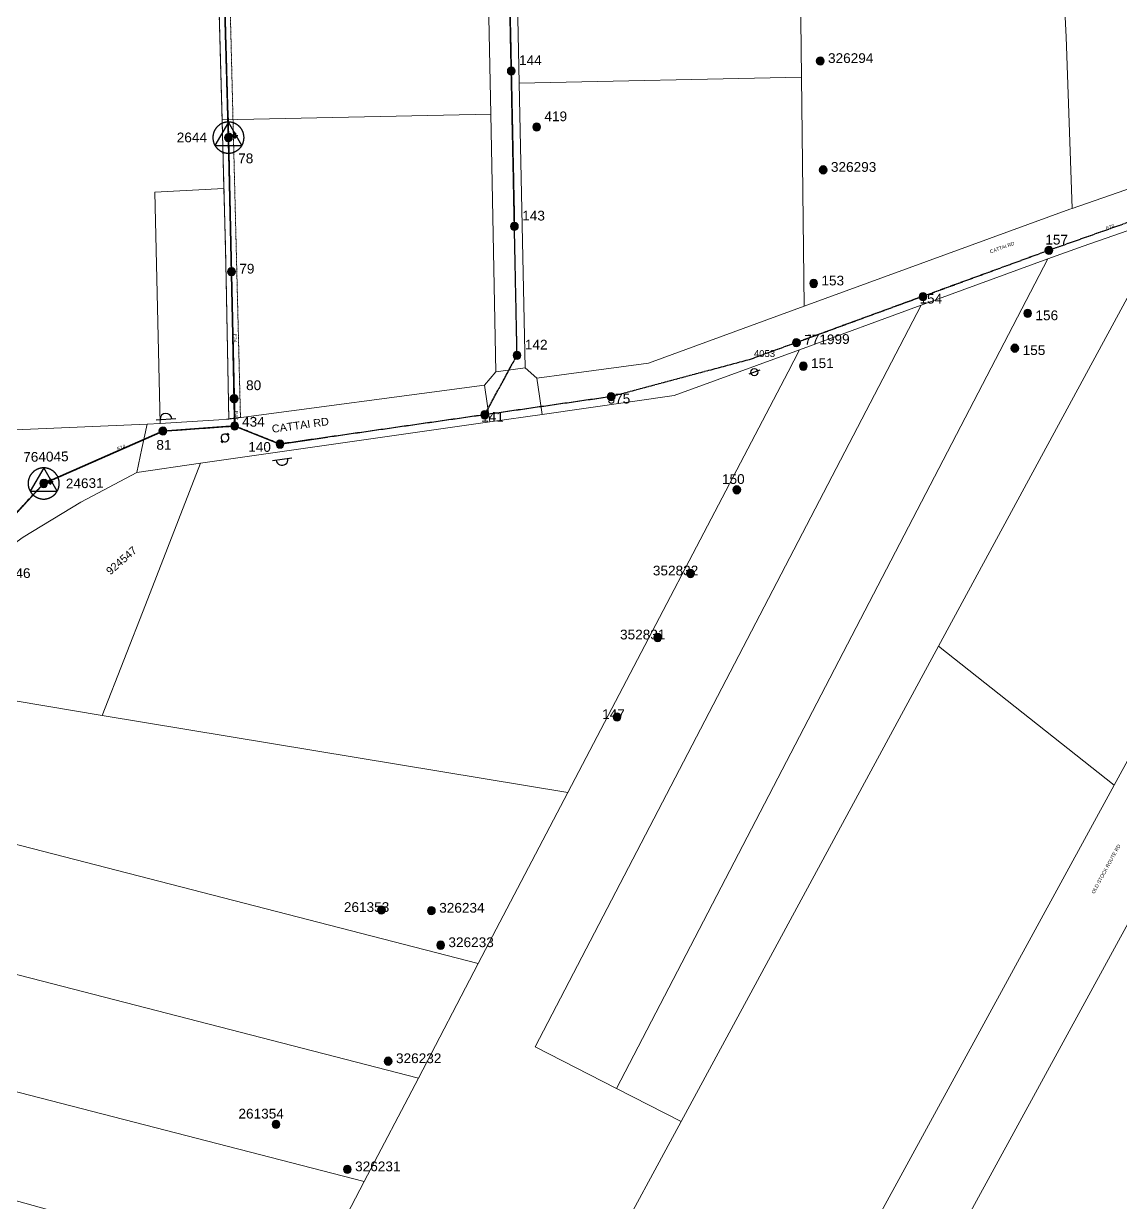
# Model space of a CAD drawing. Header units: metres. Extents: x 301573 to 308964, y 6278036 to 6284182.
# Drawn here: x 303170 to 303733, y 6282557 to 6283162 of the extents above; entities that cross this region are included whole.
import ezdxf
from ezdxf.enums import TextEntityAlignment as Align

# ---------------------------------------------------------------- set-up
doc = ezdxf.new("R2010")
doc.units = ezdxf.units.M
for name, pattern in [('Cable Exist OH', [1, 1, 0]), ('DASHED', [0.75, 0.5, -0.25]), ('HIDDEN2', [0.1875, 0.125, -0.0625])]:
    doc.linetypes.add(name, pattern=pattern)
doc.layers.get('0').update_dxf_attribs({"color": 6})
for name, color, linetype, lineweight in [('_User_HV_Exist', 1, 'Continuous', 35), ('Cadastre Land Parcels_SP_EXT', 95, 'Continuous', 15), ('Cadastre Other Property_SP_EXT', 97, 'DASHED', 15), ('Cadastre Road Names_SP_HV_LV_SL_EXT', 7, 'Continuous', 15), ('Cadastre Roads_SP_EXT', 46, 'Continuous', 15), ('Mains_HV_EXT', 13, 'Continuous', 25), ('Mains_LV_EXT', 163, 'Continuous', 25)]:
    doc.layers.add(name, color=color, linetype=linetype, lineweight=lineweight)
for name, color, linetype in [('Equip_HV_EXT', 7, 'Continuous'), ('Equip_LV_EXT', 7, 'Continuous'), ('Equip_SP_HV_EXT', 7, 'Continuous'), ('Equip_SP_LV_EXT', 7, 'Continuous'), ('Equip_SP_SL_EXT', 7, 'Continuous'), ('OH_Details_SP_MISC', 7, 'Continuous'), ('Sub_SP_TR_HV_LV_EXT', 7, 'Continuous'), ('SupportsOH_SP_TR_HV_LV_SL_EXT', 7, 'Continuous'), ('SupportsUG_SP_LV_SL_NEW', 2, 'Continuous')]:
    doc.layers.add(name, color=color, linetype=linetype)
doc.layers.get('0').freeze()
doc.styles.add('HVSW_LABEL', font='arial.ttf', dxfattribs={"height": 3.5})
doc.styles.add('POLE_LABEL', font='arial.ttf', dxfattribs={"height": 2})
doc.styles.get("Standard").update_dxf_attribs({"font": 'arial.ttf'})

# ---------------------------------------------------------------- blocks, each defined once
blk = doc.blocks.new('SUB_POLE_EXT')
at = {"flags": 128}
for points in [[(-0.05, 4), (-0.15, 4), (-0.25, 3.99), (-0.34, 3.99), (-0.44, 3.98), (-0.54, 3.96), (-0.64, 3.95), (-0.73, 3.93), (-0.83, 3.91), (-0.92, 3.89), (-1.02, 3.87), (-1.11, 3.84), (-1.21, 3.81), (-1.3, 3.78), (-1.39, 3.75), (-1.49, 3.71), (-1.58, 3.68), (-1.67, 3.64), (-1.75, 3.59), (-1.84, 3.55), (-1.93, 3.5), (-2.01, 3.46), (-2.1, 3.41), (-2.18, 3.35), (-2.26, 3.3), (-2.34, 3.24), (-2.42, 3.18), (-2.5, 3.12), (-2.58, 3.06), (-2.65, 3), (-2.72, 2.93), (-2.79, 2.86), (-2.86, 2.79), (-2.93, 2.72), (-3, 2.65), (-3.06, 2.58), (-3.12, 2.5), (-3.18, 2.42), (-3.24, 2.34), (-3.3, 2.26), (-3.35, 2.18), (-3.41, 2.1), (-3.46, 2.01), (-3.5, 1.93), (-3.55, 1.84), (-3.59, 1.75), (-3.64, 1.67), (-3.68, 1.58), (-3.71, 1.49), (-3.75, 1.39), (-3.78, 1.3), (-3.81, 1.21), (-3.84, 1.11), (-3.87, 1.02), (-3.89, 0.92), (-3.91, 0.83), (-3.93, 0.73), (-3.95, 0.64), (-3.96, 0.54), (-3.98, 0.44), (-3.99, 0.34), (-3.99, 0.25), (-4, 0.15), (-4, 0.05), (-4, -0.05), (-4, -0.15), (-3.99, -0.25), (-3.99, -0.34), (-3.98, -0.44), (-3.96, -0.54), (-3.95, -0.64), (-3.93, -0.73), (-3.91, -0.83), (-3.89, -0.92), (-3.87, -1.02), (-3.84, -1.11), (-3.81, -1.21), (-3.78, -1.3), (-3.75, -1.39), (-3.71, -1.49), (-3.68, -1.58), (-3.64, -1.67), (-3.59, -1.75), (-3.55, -1.84), (-3.5, -1.93), (-3.46, -2.01), (-3.41, -2.1), (-3.35, -2.18), (-3.3, -2.26), (-3.24, -2.34), (-3.18, -2.42), (-3.12, -2.5), (-3.06, -2.58), (-3, -2.65), (-2.93, -2.72), (-2.86, -2.79), (-2.79, -2.86), (-2.72, -2.93), (-2.65, -3), (-2.58, -3.06), (-2.5, -3.12), (-2.42, -3.18), (-2.34, -3.24), (-2.26, -3.3), (-2.18, -3.35), (-2.1, -3.41), (-2.01, -3.46), (-1.93, -3.5), (-1.84, -3.55), (-1.75, -3.59), (-1.67, -3.64), (-1.58, -3.68), (-1.49, -3.71), (-1.39, -3.75), (-1.3, -3.78), (-1.21, -3.81), (-1.11, -3.84), (-1.02, -3.87), (-0.92, -3.89), (-0.83, -3.91), (-0.73, -3.93), (-0.64, -3.95), (-0.54, -3.96), (-0.44, -3.98), (-0.34, -3.99), (-0.25, -3.99), (-0.15, -4), (-0.05, -4), (0.05, -4), (0.15, -4), (0.25, -3.99), (0.34, -3.99), (0.44, -3.98), (0.54, -3.96), (0.64, -3.95), (0.73, -3.93), (0.83, -3.91), (0.92, -3.89), (1.02, -3.87), (1.11, -3.84), (1.21, -3.81), (1.3, -3.78), (1.39, -3.75), (1.49, -3.71), (1.58, -3.68), (1.67, -3.64), (1.75, -3.59), (1.84, -3.55), (1.93, -3.5), (2.01, -3.46), (2.1, -3.41), (2.18, -3.35), (2.26, -3.3), (2.34, -3.24), (2.42, -3.18), (2.5, -3.12), (2.58, -3.06), (2.65, -3), (2.72, -2.93), (2.79, -2.86), (2.86, -2.79), (2.93, -2.72), (3, -2.65), (3.06, -2.58), (3.12, -2.5), (3.18, -2.42), (3.24, -2.34), (3.3, -2.26), (3.35, -2.18), (3.41, -2.1), (3.46, -2.01), (3.5, -1.93), (3.55, -1.84), (3.59, -1.75), (3.64, -1.67), (3.68, -1.58), (3.71, -1.49), (3.75, -1.39), (3.78, -1.3), (3.81, -1.21), (3.84, -1.11), (3.87, -1.02), (3.89, -0.92), (3.91, -0.83), (3.93, -0.73), (3.95, -0.64), (3.96, -0.54), (3.98, -0.44), (3.99, -0.34), (3.99, -0.25), (4, -0.15), (4, -0.05), (4, 0.05), (4, 0.15), (3.99, 0.25), (3.99, 0.34), (3.98, 0.44), (3.96, 0.54), (3.95, 0.64), (3.93, 0.73), (3.91, 0.83), (3.89, 0.92), (3.87, 1.02), (3.84, 1.11), (3.81, 1.21), (3.78, 1.3), (3.75, 1.39), (3.71, 1.49), (3.68, 1.58), (3.64, 1.67), (3.59, 1.75), (3.55, 1.84), (3.5, 1.93), (3.46, 2.01), (3.41, 2.1), (3.35, 2.18), (3.3, 2.26), (3.24, 2.34), (3.18, 2.42), (3.12, 2.5), (3.06, 2.58), (3, 2.65), (2.93, 2.72), (2.86, 2.79), (2.79, 2.86), (2.72, 2.93), (2.65, 3), (2.58, 3.06), (2.5, 3.12), (2.42, 3.18), (2.34, 3.24), (2.26, 3.3), (2.18, 3.35), (2.1, 3.41), (2.01, 3.46), (1.93, 3.5), (1.84, 3.55), (1.75, 3.59), (1.67, 3.64), (1.58, 3.68), (1.49, 3.71), (1.39, 3.75), (1.3, 3.78), (1.21, 3.81), (1.11, 3.84), (1.02, 3.87), (0.92, 3.89), (0.83, 3.91), (0.73, 3.93), (0.64, 3.95), (0.54, 3.96), (0.44, 3.98), (0.34, 3.99), (0.25, 3.99), (0.15, 4), (0.05, 4)], [(0, 4), (-3.46, -2), (3.46, -2)]]:
    blk.add_lwpolyline(points, close=True, dxfattribs=at)
at = {"flags": 8}
blk.add_attdef('ASSET_NUM', text='', height=2.5, dxfattribs=at).set_placement((0, 7), align=Align.MIDDLE_CENTER)
for tag, flags, p in [('STREET_CODE', 9, (-1.13, 0.95)), ('CONSTRUCTED_VOLTAGE', 9, (-1.13, 0.75)), ('NO_PHASES', 9, (-1.13, 0.55)), ('OPERATING_VOLTAGE', 9, (-1.13, 0.35)), ('OPERATED_BY', 9, (-1.13, 0.15)), ('MAINTAINED_BY', 9, (-1.13, -0.05)), ('SECONDARY_VOLTAGE', 9, (-1.13, -0.65)), ('STATE', 9, (-1.13, -0.85)), ('SUBSTATION_TYPE', 9, (-1.13, -1.05)), ('SUBURB', 9, (-1.13, -1.65)), ('STREETNAME', 9, (-1.13, -1.85)), ('Z', 1, (-1.13, -2.45)), ('ORIENTATION', 9, (-1.13, -0.25)), ('OWNED_BY', 9, (-1.13, -0.45)), ('USAGE', 9, (-1.13, -1.25)), ('LEGEND', 9, (-1.13, -1.45)), ('LOCATION', 9, (-1.13, -2.05)), ('NOTES', 9, (-1.13, -2.25))]:
    blk.add_attdef(tag, text='', height=0.2, dxfattribs=dict(flags=flags)).set_placement(p, align=Align.MIDDLE_LEFT)
blk = doc.blocks.new('LV_OH_LINKS_OPEN_EXT')
for p, q in [((-0.17, 4.97), (-0.17, 5.46)), ((0.17, 4.97), (0.17, 5.46)), ((-0.17, 3), (-0.17, 2.5)), ((0.17, 3), (0.17, 2.5))]:
    blk.add_line(p, q)
blk.add_lwpolyline([(0, 2.99, 1), (0, 4.98, 1)], format="xyb", close=True)
at = {"flags": 9}
for tag, p in [('ACTUAL_STATUS', (0, 0)), ('CONSTRUCTED_VOLTAGE', (0, -0.2)), ('OPERATING_VOLTAGE', (0, -0.6)), ('ORIENTATION', (0, -0.8)), ('OWNED_BY', (0, -1)), ('STATE', (0, -1.2)), ('SWITCH_TYPE', (0, -1.4)), ('NO_PHASES', (0, -0.4)), ('USAGE', (0, -1.6)), ('LEGEND', (0, -1.8)), ('NOTES', (0, -2))]:
    blk.add_attdef(tag, text='', height=0.2, dxfattribs=at).set_placement(p, align=Align.MIDDLE_LEFT)
at = {"flags": 1}
blk.add_attdef('Z', (0, 0), '', height=0.2, dxfattribs=at)
blk = doc.blocks.new('LV_OH_LINKS_DISTFUSE_EXT')
for p, q in [((0, 0), (0.96, 0)), ((3.84, 0), (4.8, 0))]:
    blk.add_line(p, q)
blk.add_lwpolyline([(3.84, -1.2), (3.84, 1.2), (0.96, -1.2), (0.96, 1.2)], close=True)
at = {"flags": 9}
for tag, p in [('ACTUAL_STATUS', (0, 0)), ('CONSTRUCTED_VOLTAGE', (0, -0.2)), ('OPERATING_VOLTAGE', (0, -0.6)), ('ORIENTATION', (0, -0.8)), ('OWNED_BY', (0, -1)), ('STATE', (0, -1.2)), ('SWITCH_TYPE', (0, -1.4)), ('NO_PHASES', (0, -0.4)), ('USAGE', (0, -1.6)), ('NOTES', (0, -1.8))]:
    blk.add_attdef(tag, text='', height=0.2, dxfattribs=at).set_placement(p, align=Align.MIDDLE_LEFT)
at = {"flags": 1}
blk.add_attdef('Z', (0, 0), '', height=0.2, dxfattribs=at)
blk = doc.blocks.new('POLE_EXT')
blk.add_hatch(color=256).paths.add_polyline_path([(-1, 0, 1), (1, 0, 1)])
blk.add_lwpolyline([(-1, 0, 1), (1, 0, 1)], format="xyb", close=True)
at = {"flags": 8}
blk.add_attdef('pNumber', text='', height=2, dxfattribs=at).set_placement((3, 2.5), align=Align.MIDDLE_CENTER)
at = {"style": 'POLE_LABEL', "flags": 9}
for tag, p in [('STRUCTURE_PLANT_NUMBER', (1.35, 0.03)), ('STREET_CODE', (1.35, -0.2))]:
    blk.add_attdef(tag, text='', height=0.2, dxfattribs=at).set_placement(p, align=Align.MIDDLE_LEFT)
at = {"flags": 9}
for tag, p in [('OWNED_BY', (1.35, -0.4)), ('SPECIAL_USE', (1.35, -0.8)), ('STATE', (1.35, -1)), ('cLV', (1.35, -1.4)), ('hDepth', (1.35, -1.6)), ('hDia', (1.35, -1.8)), ('cHV', (1.35, -2)), ('PARENT', (1.35, -0.6)), ('USAGE', (1.35, -1.2)), ('LBRACKET', (1.35, -2.2)), ('LExisting', (1.35, -2.4)), ('LANTNUMBER', (1.35, -2.6)), ('LOther', (1.35, -2.8)), ('LRemove', (1.35, -3)), ('cLinedev', (1.35, -3.4)), ('pExisting', (1.35, -3.8)), ('pFooting', (1.35, -4.4)), ('pNew', (1.35, -4.6)), ('pRelocate', (1.35, -5)), ('pRemove', (1.35, -5.2)), ('pReplace', (1.35, -5.4)), ('pStay', (1.35, -5.6)), ('pType', (1.35, -5.8)), ('cspan', (1.35, -6)), ('LEGEND', (1.35, -3.2)), ('LOCATION', (1.35, -3.6)), ('PFNUMBER', (1.35, -4)), ('NEWPFNUMBER', (1.35, -4.2)), ('STREETNAME', (1.35, -6.2)), ('SUBURB', (1.35, -6.4)), ('OPERATED_BY', (1.36, -7.01)), ('NOTES', (1.35, -6.6)), ('MAINTAINED_BY', (1.36, -6.81))]:
    blk.add_attdef(tag, text='', height=0.2, dxfattribs=at).set_placement(p, align=Align.MIDDLE_LEFT)
at = {"flags": 1}
blk.add_attdef('Z', (1.35, -7.33), '', height=0.2, dxfattribs=at)
blk = doc.blocks.new('HV_ABS_CLOSED_EXT')
blk.add_line((-3, 6.87), (3, 6.87))
blk.add_circle((0, 6.87), 1.8)
at = {"flags": 1}
blk.add_attdef('Z', (0, 0), '', height=0.2, dxfattribs=at)
at = {"style": 'HVSW_LABEL'}
for tag, height, flags, p in [('ASSET_NUM', 3.5, 8, (2, 2)), ('STREET_CODE', 0.2, 9, (0, -0.2))]:
    blk.add_attdef(tag, text='', height=height, dxfattribs=dict(at, flags=flags)).set_placement(p, align=Align.MIDDLE_LEFT)
at = {"flags": 9}
for tag, p in [('ACTUAL_STATUS', (0, -0.4)), ('CONSTRUCTED_VOLTAGE', (0, -0.6)), ('OPERATING_VOLTAGE', (0, -1)), ('ORIENTATION', (0, -1.2)), ('OWNED_BY', (0, -1.4)), ('STATE', (0, -1.6)), ('SWITCH_TYPE', (0, -1.8)), ('STREETNAME', (0, -2.6)), ('SUBURB', (0, -2.8)), ('NO_PHASES', (0, -0.8)), ('USAGE', (0, -2)), ('LEGEND', (0, -2.2)), ('LOCATION', (0, -2.4)), ('NOTES', (0, -3))]:
    blk.add_attdef(tag, text='', height=0.2, dxfattribs=at).set_placement(p, align=Align.MIDDLE_LEFT)
blk = doc.blocks.new('*U310')
at = {"layer": 'Equip_SP_HV_EXT'}
blk.add_line((-2.53, 3.98), (2.47, 4.02), dxfattribs=at)
blk.add_arc((-0.03, 4), 1.5, 0.4156, 180.4156, dxfattribs=at)
at = {"layer": 'Equip_SP_HV_EXT', "width": 0.9, "flags": 8}
blk.add_attdef('ASSET_NUM', text='', height=2, rotation=270, dxfattribs=at).set_placement((9.5, 0), align=Align.MIDDLE_CENTER)
at = {"layer": 'Equip_SP_HV_EXT'}
for tag, flags, p in [('ACTUAL_STATUS', 9, (0, 1.55)), ('STREET_CODE', 9, (0, 1.75)), ('CONSTRUCTED_VOLTAGE', 9, (0, 1.35)), ('NO_PHASES', 9, (0, 1.15)), ('OPERATING_VOLTAGE', 9, (0, 0.95)), ('ORIENTATION', 9, (0, 0.75)), ('OWNED_BY', 9, (0, 0.55)), ('OPERATED_BY', 9, (0, 0.35)), ('MAINTAINED_BY', 9, (0, 0.15)), ('STATE', 9, (0, -0.05)), ('Z', 1, (0, -1.85)), ('SWITCH_TYPE', 9, (0, -0.25)), ('USAGE', 9, (0, -0.45)), ('LEGEND', 9, (0, -0.65)), ('LOCATION', 9, (0, -0.85)), ('STREETNAME', 9, (0, -1.05)), ('SUBURB', 9, (0, -1.25)), ('NOTES', 9, (0, -1.45)), ('LABEL_ALIGNMENT', 9, (0, -1.65))]:
    blk.add_attdef(tag, text='', height=0.1, dxfattribs=dict(at, flags=flags)).set_placement(p, align=Align.MIDDLE_LEFT)
blk = doc.blocks.new('*U311')
at = {"layer": 'Equip_SP_HV_EXT'}
blk.add_line((-1.43, 3.62), (3.32, 2.04), dxfattribs=at)
blk.add_arc((0.94, 2.83), 1.5, 341.5357, 161.5357, dxfattribs=at)
at = {"layer": 'Equip_SP_HV_EXT', "width": 0.9, "flags": 8}
blk.add_attdef('ASSET_NUM', text='', height=2, rotation=270, dxfattribs=at).set_placement((9.5, 0), align=Align.MIDDLE_CENTER)
at = {"layer": 'Equip_SP_HV_EXT'}
for tag, flags, p in [('ACTUAL_STATUS', 9, (0, 1.55)), ('STREET_CODE', 9, (0, 1.75)), ('CONSTRUCTED_VOLTAGE', 9, (0, 1.35)), ('NO_PHASES', 9, (0, 1.15)), ('OPERATING_VOLTAGE', 9, (0, 0.95)), ('ORIENTATION', 9, (0, 0.75)), ('OWNED_BY', 9, (0, 0.55)), ('OPERATED_BY', 9, (0, 0.35)), ('MAINTAINED_BY', 9, (0, 0.15)), ('STATE', 9, (0, -0.05)), ('Z', 1, (0, -1.85)), ('SWITCH_TYPE', 9, (0, -0.25)), ('USAGE', 9, (0, -0.45)), ('LEGEND', 9, (0, -0.65)), ('LOCATION', 9, (0, -0.85)), ('STREETNAME', 9, (0, -1.05)), ('SUBURB', 9, (0, -1.25)), ('NOTES', 9, (0, -1.45)), ('LABEL_ALIGNMENT', 9, (0, -1.65))]:
    blk.add_attdef(tag, text='', height=0.1, dxfattribs=dict(at, flags=flags)).set_placement(p, align=Align.MIDDLE_LEFT)
blk = doc.blocks.new('End Shackle_EXT')
blk.add_wipeout([(0, 0.25), (1.81, 0.25), (1.82, -0.25), (0, -0.25)])
blk.add_line((1.81, -1), (1.81, 1))
at = {"flags": 1}
blk.add_attdef('Z', (0, 0), '', height=0.2, dxfattribs=at)
at = {"flags": 9}
for tag, p in [('CONNECTOR_TYPE', (0, 0)), ('CONSTRUCTED_VOLTAGE', (0, -0.2)), ('OPERATING_VOLTAGE', (0, -0.6)), ('ORIENTATION', (0, -0.8)), ('OWNED_BY', (0, -1)), ('STATE', (0, -1.2)), ('NO_PHASES', (0, -0.4)), ('USAGE', (0, -1.4)), ('NOTES', (0, -1.6))]:
    blk.add_attdef(tag, text='', height=0.2, dxfattribs=at).set_placement(p, align=Align.MIDDLE_LEFT)
blk = doc.blocks.new('CONNECTOR_NODE_EXT')
h = blk.add_hatch(color=256)
edge = h.paths.add_edge_path()
edge.add_arc((0, 0), 0.5, 0, 360)
blk.add_circle((0, 0), 0.5)
at = {"flags": 1}
blk.add_attdef('Z', (0, 0), '', height=0.2, dxfattribs=at)
at = {"flags": 9}
for tag, p in [('CONNECTOR_TYPE', (0, 0)), ('CONSTRUCTED_VOLTAGE', (0, -0.2)), ('OPERATING_VOLTAGE', (0, -0.6)), ('ORIENTATION', (0, -0.8)), ('SUBTYPE', (0, -1)), ('NO_PHASES', (0, -0.4)), ('USAGE', (0, -1.2)), ('NOTES', (0, -1.4))]:
    blk.add_attdef(tag, text='', height=0.2, dxfattribs=at).set_placement(p, align=Align.MIDDLE_LEFT)
blk = doc.blocks.new('*U263')
at = {"layer": 'Equip_SP_SL_EXT'}
h = blk.add_hatch(color=256, dxfattribs=at)
h.dxf.hatch_style = 1
h.paths.add_polyline_path([(-1.12, 1.5), (-1.12, -1.5), (1.88, -1.5), (1.88, 1.5)])
blk.add_lwpolyline([(-1.12, 1.12), (-1.12, -1.12), (1.12, -1.12), (1.12, 1.12)], close=True)
at = {"width": 0.9, "flags": 8}
blk.add_attdef('ASSET_NUM', text='', height=1.5, dxfattribs=at).set_placement((-50.75, 89.02), align=Align.MIDDLE_LEFT)
at = {"flags": 1}
blk.add_attdef('Z', (-55.52, 86.16), '', height=0.15, rotation=270, dxfattribs=at)
at = {"flags": 9}
for tag, p in [('NOTES', (-55.25, 86.16)), ('SUBURB', (-55.1, 86.16)), ('STREETNAME', (-54.95, 86.16)), ('LOCATION', (-54.8, 86.16)), ('LEGEND', (-54.65, 86.16)), ('USAGE', (-54.5, 86.16)), ('STATE', (-54.35, 86.16)), ('OWNED_BY', (-54.2, 86.16)), ('COLUMN_TYPE', (-54.05, 86.16)), ('STREET_CODE', (-53.9, 86.16)), ('STRUCTURE_PLANT_NUMBER', (-53.73, 86.16))]:
    blk.add_attdef(tag, text='', height=0.15, rotation=270, dxfattribs=at).set_placement(p, align=Align.MIDDLE_LEFT)

msp = doc.modelspace()

# ---------------------------------------------------------------- linework, layer by layer
at = {"layer": '_User_HV_Exist', "linetype": 'Continuous', "flags": 128}
msp.add_lwpolyline([(303274.84012, 6283117.51565), (303275.22304, 6283103.915), (303278.42683, 6282955.87304), (303241.55226, 6282953.24205), (303180.37202, 6282926.32799), (303140.87267, 6282883.74351)], dxfattribs=at)
at = {"layer": 'Cadastre Land Parcels_SP_EXT', "linetype": 'Continuous'}
for points in [[(303817.64696, 6283105.56598), (303786.74503, 6283398.73001), (303703.33696, 6283396.36703), (303702.63303, 6283413.26903), (303700.22897, 6283474.19999), (303698.146, 6283655.42098), (303698.13796, 6283662.35801), (303719.368, 6283665.14499), (303737.86097, 6283674.97403), (303736.828, 6283736.20196), (303733.38303, 6283734.86301), (303724.71698, 6283732.13804), (303718.14601, 6283729.84298), (303708.68196, 6283727.006), (303697.22301, 6283723.74202), (303688.65104, 6283721.51798), (303688.80898, 6283653.52704), (303690.60001, 6283469.699), (303691.626, 6283444.21204), (303694.60598, 6283370.11696), (303705.33204, 6283155.67301), (303708.32598, 6283067.54197), (303817.64696, 6283105.56598)], [(303409.871, 6283115.89604), (303407.15504, 6283248.62101), (303406.87803, 6283252.12198), (303406.19301, 6283255.56704), (303405.10996, 6283258.90902), (303403.64399, 6283262.10101), (303401.81498, 6283265.09902), (303400.10397, 6283268.36503), (303399.23999, 6283271.95098), (303399.27603, 6283275.63701), (303400.212, 6283279.20503), (303401.98802, 6283282.435), (303267.84496, 6283261.75404), (303271.96196, 6283113.07098), (303409.871, 6283115.89604)], [(303569.44697, 6283134.89099), (303567.73499, 6283281.43401), (303429.14403, 6283273.72496), (303428.88901, 6283270.88798), (303428.10303, 6283268.151), (303426.81196, 6283265.61302), (303425.10802, 6283262.54196), (303423.775, 6283259.29397), (303422.83099, 6283255.91198), (303422.28703, 6283252.44298), (303422.15303, 6283248.93503), (303424.54799, 6283131.92399), (303569.44697, 6283134.89099)], [(303427.54203, 6282985.648), (303433.59299, 6282980.45696), (303448.78797, 6282982.47704), (303490.86503, 6282988.07503), (303570.82204, 6283017.29996), (303569.44697, 6283134.89099), (303424.54799, 6283131.92399), (303427.54203, 6282985.648)], [(303412.57804, 6282983.67597), (303409.871, 6283115.89604), (303271.96196, 6283113.07098), (303272.94201, 6283077.73299), (303273.759, 6283048.18696), (303275.41197, 6282959.41904), (303406.75304, 6282976.88699), (303412.57804, 6282983.67597)], [(303729.99698, 6282771.44202), (303906.23098, 6283094.10703), (303920.37002, 6283119.99396), (303759.811, 6283064.14796), (303639.86202, 6282842.76098), (303729.99698, 6282771.44202)], [(303275.41197, 6282959.41904), (303273.759, 6283048.18696), (303272.94201, 6283077.73299), (303237.39397, 6283075.97596), (303240.09597, 6282957.15199), (303270.21704, 6282959.01898), (303274.31197, 6282959.27197), (303275.41197, 6282959.41904)], [(303639.86202, 6282842.76098), (303759.811, 6283064.14796), (303714.03898, 6283048.22698), (303695.95703, 6283041.61802), (303474.46997, 6282615.74403), (303507.68604, 6282598.79804), (303639.86202, 6282842.76098)], [(303474.46997, 6282615.74403), (303695.95703, 6283041.61802), (303630.85201, 6283017.82104), (303432.64297, 6282637.08104), (303474.46997, 6282615.74403)], [(303474.46997, 6282615.74403), (303432.64297, 6282637.08104), (303630.85201, 6283017.82104), (303568.45296, 6282995.01302), (303562.54996, 6282983.73198), (303449.45196, 6282767.62499), (303403.50796, 6282679.83102), (303372.738, 6282621.03197), (303344.91499, 6282567.86404), (303333.74401, 6282546.51599), (303388.35503, 6282517.72397), (303447.00798, 6282486.80102), (303469.45798, 6282528.236), (303507.68604, 6282598.79804), (303474.46997, 6282615.74403)], [(303449.45196, 6282767.62499), (303562.54996, 6282983.73198), (303568.45296, 6282995.01302), (303504.01096, 6282971.45701), (303436.26797, 6282961.76401), (303409.46502, 6282957.92799), (303260.95598, 6282936.67701), (303232.624, 6282864.05603), (303210.42902, 6282807.16903), (303449.45196, 6282767.62499)], [(303210.42902, 6282807.16903), (303232.624, 6282864.05603), (303260.95598, 6282936.67701), (303228.12999, 6282931.97896), (303199.37896, 6282916.76499), (303169.918, 6282898.82799), (303141.39399, 6282878.40098), (303107.65702, 6282824.443), (303210.42902, 6282807.16903)], [(303729.99698, 6282771.44202), (303639.86202, 6282842.76098), (303507.68604, 6282598.79804), (303469.45798, 6282528.236), (303524.69696, 6282513.715), (303431.813, 6282342.27896), (303474.46803, 6282319.16302), (303400.577, 6282182.78302), (303407.54397, 6282180.99199), (303729.99698, 6282771.44202)], [(303403.50796, 6282679.83102), (303449.45196, 6282767.62499), (303210.42902, 6282807.16903), (303107.65702, 6282824.443), (303071.34198, 6282766.36598), (303070.70802, 6282765.608), (303403.50796, 6282679.83102)], [(303372.738, 6282621.03197), (303403.50796, 6282679.83102), (303070.70802, 6282765.608), (303030.808, 6282717.931), (303023.00302, 6282711.19299), (303372.738, 6282621.03197)], [(303344.91499, 6282567.86404), (303372.738, 6282621.03197), (303023.00302, 6282711.19299), (302969.20598, 6282664.75097), (303344.91499, 6282567.86404)], [(303317.64097, 6282515.74497), (303333.74401, 6282546.51599), (303344.91499, 6282567.86404), (302969.20598, 6282664.75097), (302924.45499, 6282626.11702), (302924.22904, 6282625.61202), (303317.64097, 6282515.74497)]]:
    msp.add_lwpolyline(points, close=True, dxfattribs=at)
for points in [[(303567.73499, 6283281.43401), (303569.44697, 6283134.89099), (303570.82204, 6283017.29996), (303707.28004, 6283067.17698), (303708.32598, 6283067.54197), (303708.32598, 6283067.54197), (303705.33204, 6283155.67301), (303694.60598, 6283370.11696)], [(303059.53703, 6283272.10803), (303063.98202, 6283157.82099), (303065.63596, 6283095.11199), (303066.62104, 6283034.55203), (303069.758, 6282947.64801), (303149.50098, 6282953.12799), (303233.53304, 6282956.74601), (303240.09597, 6282957.15199), (303237.39397, 6283075.97596), (303272.94201, 6283077.73299), (303271.96196, 6283113.07098), (303267.84496, 6283261.75404)], [(303739.20203, 6282704.32045), (303443.68649, 6282163.21726), (303500.88478, 6282138.20835), (303639.69172, 6282127.83766), (303717.27372, 6282046.31169), (303894.27507, 6281966.02723)]]:
    msp.add_lwpolyline(points, dxfattribs=at)
at = {"layer": 'Cadastre Other Property_SP_EXT', "linetype": 'HIDDEN2'}
msp.add_lwpolyline([(303267.27053, 6283282.80247), (303272.94201, 6283077.73299), (303274.11483, 6283029.07806), (303275.41016, 6282959.50835), (303281.39719, 6282960.30462), (303273.82426, 6283262.68147)], dxfattribs=at)
at = {"layer": 'Cadastre Roads_SP_EXT', "linetype": 'Continuous'}
msp.add_lwpolyline([(303407.155, 6283248.62104), (303409.87102, 6283115.896), (303412.57803, 6282983.67599), (303418.82196, 6282984.499), (303427.54197, 6282985.64803), (303424.54797, 6283131.92403), (303422.15303, 6283248.93497)], dxfattribs=at)
for points in [[(303920.36998, 6283119.99401), (303916.99803, 6283129.68804), (303913.75897, 6283138.99696), (303831.79402, 6283110.48798), (303825.96099, 6283108.45801), (303817.647, 6283105.566), (303708.32599, 6283067.54198), (303707.28001, 6283067.17702), (303570.82202, 6283017.29999), (303490.86496, 6282988.07502), (303448.78798, 6282982.47697), (303433.59304, 6282980.45698), (303434.92601, 6282971.14099), (303436.26799, 6282961.76397), (303504.01104, 6282971.45703), (303568.45304, 6282995.01303), (303630.852, 6283017.82099), (303695.957, 6283041.61798), (303714.03902, 6283048.22696), (303759.81098, 6283064.14804), (303920.36998, 6283119.99401)], [(303964.20098, 6283116.303), (303938.65404, 6283118.45501), (303920.36998, 6283119.99401), (303906.231, 6283094.107), (303729.99701, 6282771.44204), (303407.54399, 6282180.99203), (303428.11896, 6282170.87396), (303443.687, 6282163.21697), (303739.202, 6282704.31996), (303964.20098, 6283116.303)], [(303409.46499, 6282957.92797), (303408.105, 6282967.437), (303406.75303, 6282976.88704), (303275.41201, 6282959.41902), (303274.31199, 6282959.27199), (303270.21699, 6282959.01899), (303240.09598, 6282957.15203), (303233.53301, 6282956.746), (303230.79898, 6282944.217), (303228.13003, 6282931.97898), (303260.95601, 6282936.67702), (303409.46499, 6282957.92797)]]:
    msp.add_lwpolyline(points, close=True, dxfattribs=at)
at = {"layer": 'Mains_HV_EXT', "linetype": 'Cable Exist OH'}
for points in [[(303273.201, 6283175.74003), (303275.223, 6283103.91499)], [(303278.14398, 6282969.73902), (303276.80499, 6283035.10601), (303275.223, 6283103.91499)], [(303543.00496, 6282989.97804), (303471.86501, 6282970.906), (303406.77897, 6282961.59296)], [(303278.42701, 6282955.87297), (303278.14398, 6282969.73902)], [(303406.77897, 6282961.59296), (303301.67801, 6282946.553)], [(303180.37202, 6282926.32799), (303241.55203, 6282953.24195)], [(303241.55203, 6282953.24203), (303278.42701, 6282955.87297)], [(303301.67801, 6282946.553), (303278.42701, 6282955.87297)], [(303138.42202, 6282881.19994), (303180.37202, 6282926.32799)]]:
    msp.add_lwpolyline(points, dxfattribs=at)
at = {"layer": 'Mains_HV_EXT', "linetype": 'Continuous'}
msp.add_lwpolyline([(303278.38814, 6282957.77756, 0.486931561), (303276.64843, 6282955.74599)], format="xyb", dxfattribs=at)
at = {"layer": 'Mains_LV_EXT', "linetype": 'Cable Exist OH'}
for points in [[(303275.223, 6283103.91499), (303273.201, 6283175.74003), (303271.22096, 6283245.30501)], [(303278.167, 6282969.85196), (303276.80499, 6283035.10609), (303275.22292, 6283103.91499)], [(303764.34807, 6283069.96899), (303696.45933, 6283046.01046)], [(303696.45933, 6283046.01046), (303631.98431, 6283022.39485)], [(303278.167, 6282969.85196), (303278.42701, 6282955.87305)], [(303180.37202, 6282926.32799), (303241.55203, 6282953.24203)], [(303241.55203, 6282953.24195), (303278.42701, 6282955.87305)], [(303178.94068, 6282924.82617), (303138.42202, 6282881.20002)], [(303179.00959, 6282924.86238), (303180.37202, 6282926.32799)]]:
    msp.add_lwpolyline(points, dxfattribs=at)
at = {"layer": 'Mains_LV_EXT', "linetype": 'Continuous'}
msp.add_lwpolyline([(303278.12679, 6282971.77585, 1.074523855), (303278.20278, 6282967.92671)], format="xyb", dxfattribs=at)
at = {"layer": 'OH_Details_SP_MISC', "color": 30, "linetype": 'Continuous', "flags": 128}
for points in [[(303274.84012, 6283117.51565), (303275.22304, 6283103.915), (303278.42683, 6282955.87304), (303241.55226, 6282953.24205), (303180.37202, 6282926.32799), (303138.42202, 6282881.20002), (303105.32044, 6282828.26117)], [(303278.42809, 6282955.81487), (303301.67804, 6282946.55299), (303326.04317, 6282950.03966)]]:
    msp.add_lwpolyline(points, dxfattribs=at)

# ---------------------------------------------------------------- block references
at = {"layer": 'Equip_HV_EXT'}
msp.add_blockref('CONNECTOR_NODE_EXT', (303278.14404, 6282969.73903), dxfattribs=at)
at = {"layer": 'Equip_LV_EXT'}
for p in [(303274.81627, 6283104.82855), (303275.22297, 6283104.91503), (303179.96523, 6282927.24156), (303180.37201, 6282927.32803)]:
    msp.add_blockref('LV_OH_LINKS_DISTFUSE_EXT', p, dxfattribs=at)
at = {"layer": 'Equip_SP_HV_EXT'}
ref = msp.add_blockref('HV_ABS_CLOSED_EXT', (303543.00501, 6282989.97796), dxfattribs=dict(at, rotation=198.9068862002678))
ref.add_attrib('ASSET_NUM', '4053', dxfattribs={"layer": '0', "height": 3.5, "style": 'HVSW_LABEL'}).set_placement((303545.00501, 6282990.22796), align=Align.BOTTOM_LEFT)
at = {"layer": 'Equip_SP_HV_EXT', "xscale": 2, "yscale": 2, "zscale": 2}
for name, p, rotation in [('*U311', (303243.54695, 6282953.38437), 21.85179179515368), ('*U310', (303301.67798, 6282946.55298), 187.2121809818754)]:
    msp.add_blockref(name, p, dxfattribs=dict(at, rotation=rotation))
at = {"layer": 'Equip_SP_LV_EXT', "xscale": 2, "yscale": 2, "zscale": 2, "rotation": 141.316335058717}
msp.add_blockref('LV_OH_LINKS_OPEN_EXT', (303278.42705, 6282955.87406), dxfattribs=at)
at = {"layer": 'Sub_SP_TR_HV_LV_EXT'}
ref = msp.add_blockref('SUB_POLE_EXT', (303275.22298, 6283103.91502), dxfattribs=dict(at, xscale=2, yscale=2, zscale=2))
ref.add_attrib('ASSET_NUM', '2644', dxfattribs={"layer": '0', "height": 5}).set_placement((303264.22453, 6283103.99571), align=Align.MIDDLE_RIGHT)
ref = msp.add_blockref('SUB_POLE_EXT', (303180.37197, 6282926.328), dxfattribs=dict(at, xscale=2, yscale=2, zscale=2))
ref.add_attrib('ASSET_NUM', '24631', dxfattribs={"layer": '0', "height": 5, "rotation": 1.00000001}).set_placement((303191.69771, 6282928.79796), align=Align.TOP_LEFT)
at = {"layer": 'SupportsOH_SP_TR_HV_LV_SL_EXT'}
ref = msp.add_blockref('POLE_EXT', (303420.42004, 6283138.10998), dxfattribs=dict(at, xscale=2, yscale=2, zscale=2))
ref.add_attrib('ASSET_NUM', '144', dxfattribs={"layer": '0', "height": 5, "rotation": 0.07255349, "style": 'POLE_LABEL'}).set_placement((303424.42004, 6283139.60998), align=Align.BOTTOM_LEFT)
ref = msp.add_blockref('POLE_EXT', (303579.0473, 6283143.22907), dxfattribs=dict(at, xscale=2, yscale=2, zscale=2))
ref.add_attrib('ASSET_NUM', '326294', dxfattribs={"layer": '0', "height": 5, "style": 'POLE_LABEL'}).set_placement((303583.0473, 6283144.72907), align=Align.MIDDLE_LEFT)
ref = msp.add_blockref('POLE_EXT', (303433.44402, 6283109.33596), dxfattribs=dict(at, xscale=2, yscale=2, zscale=2))
ref.add_attrib('ASSET_NUM', '419', dxfattribs={"layer": '0', "height": 5, "style": 'POLE_LABEL'}).set_placement((303437.44402, 6283110.83596), align=Align.BOTTOM_LEFT)
ref = msp.add_blockref('POLE_EXT', (303275.22304, 6283103.915), dxfattribs=dict(at, xscale=2, yscale=2, zscale=2))
ref.add_attrib('ASSET_NUM', '78', dxfattribs={"layer": '0', "height": 5, "style": 'POLE_LABEL'}).set_placement((303280.24333, 6283093.25754), align=Align.MIDDLE_LEFT)
ref = msp.add_blockref('POLE_EXT', (303580.54757, 6283087.34264), dxfattribs=dict(at, xscale=2, yscale=2, zscale=2))
ref.add_attrib('ASSET_NUM', '326293', dxfattribs={"layer": '0', "height": 5, "style": 'POLE_LABEL'}).set_placement((303584.54757, 6283088.84264), align=Align.MIDDLE_LEFT)
ref = msp.add_blockref('POLE_EXT', (303422.05201, 6283058.35397), dxfattribs=dict(at, xscale=2, yscale=2, zscale=2))
ref.add_attrib('ASSET_NUM', '143', dxfattribs={"layer": '0', "height": 5, "rotation": 0.00993381, "style": 'POLE_LABEL'}).set_placement((303426.05201, 6283059.85397), align=Align.BOTTOM_LEFT)
ref = msp.add_blockref('POLE_EXT', (303696.45945, 6283046.01035), dxfattribs=dict(at, xscale=2, yscale=2, zscale=2))
ref.add_attrib('ASSET_NUM', '157', dxfattribs={"layer": '0', "height": 5, "rotation": 0.07256491, "style": 'POLE_LABEL'}).set_placement((303700.45945, 6283047.51035), align=Align.BOTTOM_CENTER)
ref = msp.add_blockref('POLE_EXT', (303276.80502, 6283035.10599), dxfattribs=dict(at, xscale=2, yscale=2, zscale=2))
ref.add_attrib('ASSET_NUM', '79', dxfattribs={"layer": '0', "height": 5, "style": 'POLE_LABEL'}).set_placement((303280.80502, 6283036.60599), align=Align.MIDDLE_LEFT)
ref = msp.add_blockref('POLE_EXT', (303575.67002, 6283029.01977), dxfattribs=dict(at, xscale=2, yscale=2, zscale=2))
ref.add_attrib('ASSET_NUM', '153', dxfattribs={"layer": '0', "height": 5, "style": 'POLE_LABEL'}).set_placement((303579.67002, 6283030.51977), align=Align.MIDDLE_LEFT)
ref = msp.add_blockref('POLE_EXT', (303631.83729, 6283022.22481), dxfattribs=dict(at, xscale=2, yscale=2, zscale=2))
ref.add_attrib('ASSET_NUM', '154', dxfattribs={"layer": '0', "height": 5, "style": 'POLE_LABEL'}).set_placement((303635.83729, 6283023.72481), align=Align.TOP_CENTER)
ref = msp.add_blockref('POLE_EXT', (303685.55401, 6283013.65699), dxfattribs=dict(at, xscale=2, yscale=2, zscale=2))
ref.add_attrib('ASSET_NUM', '156', dxfattribs={"layer": '0', "height": 5, "rotation": 0.0420114, "style": 'POLE_LABEL'}).set_placement((303689.55401, 6283015.15699), align=Align.TOP_LEFT)
ref = msp.add_blockref('POLE_EXT', (303566.85633, 6282998.61595), dxfattribs=dict(at, xscale=2, yscale=2, zscale=2))
ref.add_attrib('ASSET_NUM', '771999', dxfattribs={"layer": '0', "height": 5, "rotation": 1.00000007, "style": 'POLE_LABEL'}).set_placement((303570.85633, 6283000.11595), align=Align.MIDDLE_LEFT)
ref = msp.add_blockref('POLE_EXT', (303423.40798, 6282992.12604), dxfattribs=dict(at, xscale=2, yscale=2, zscale=2))
ref.add_attrib('ASSET_NUM', '142', dxfattribs={"layer": '0', "height": 5, "rotation": 359.92514238, "style": 'POLE_LABEL'}).set_placement((303427.40798, 6282993.62604), align=Align.BOTTOM_LEFT)
ref = msp.add_blockref('POLE_EXT', (303678.97996, 6282995.77598), dxfattribs=dict(at, xscale=2, yscale=2, zscale=2))
ref.add_attrib('ASSET_NUM', '155', dxfattribs={"layer": '0', "height": 5, "rotation": 0.03973049, "style": 'POLE_LABEL'}).set_placement((303682.97996, 6282997.27598), align=Align.TOP_LEFT)
ref = msp.add_blockref('POLE_EXT', (303570.34987, 6282986.59149), dxfattribs=dict(at, xscale=2, yscale=2, zscale=2))
ref.add_attrib('ASSET_NUM', '151', dxfattribs={"layer": '0', "height": 5, "style": 'POLE_LABEL'}).set_placement((303574.34987, 6282988.09149), align=Align.MIDDLE_LEFT)
ref = msp.add_blockref('POLE_EXT', (303278.167, 6282969.85204), dxfattribs=dict(at, xscale=2, yscale=2, zscale=2))
ref.add_attrib('ASSET_NUM', '80', dxfattribs={"layer": '0', "height": 5, "rotation": 359.93804035, "style": 'POLE_LABEL'}).set_placement((303292.04704, 6282972.77241), align=Align.BOTTOM_RIGHT)
ref = msp.add_blockref('POLE_EXT', (303471.69999, 6282970.88302), dxfattribs=dict(at, xscale=2, yscale=2, zscale=2))
ref.add_attrib('ASSET_NUM', '375', dxfattribs={"layer": '0', "height": 5, "rotation": 0.06109688, "style": 'POLE_LABEL'}).set_placement((303475.69999, 6282972.38302), align=Align.TOP_CENTER)
ref = msp.add_blockref('POLE_EXT', (303278.42698, 6282955.87303), dxfattribs=dict(at, xscale=2, yscale=2, zscale=2))
ref.add_attrib('ASSET_NUM', '434', dxfattribs={"layer": '0', "height": 5, "style": 'POLE_LABEL'}).set_placement((303282.21527, 6282953.99276), align=Align.BOTTOM_LEFT)
ref = msp.add_blockref('POLE_EXT', (303406.77904, 6282961.59302), dxfattribs=dict(at, xscale=2, yscale=2, zscale=2))
ref.add_attrib('ASSET_NUM', '141', dxfattribs={"layer": '0', "height": 5, "rotation": 359.98316533, "style": 'POLE_LABEL'}).set_placement((303410.77904, 6282963.09302), align=Align.TOP_CENTER)
ref = msp.add_blockref('POLE_EXT', (303241.55202, 6282953.24204), dxfattribs=dict(at, xscale=2, yscale=2, zscale=2))
ref.add_attrib('ASSET_NUM', '81', dxfattribs={"layer": '0', "height": 5, "rotation": 0.01299934, "style": 'POLE_LABEL'}).set_placement((303242.09947, 6282942.16037), align=Align.BOTTOM_CENTER)
ref = msp.add_blockref('POLE_EXT', (303301.67804, 6282946.55299), dxfattribs=dict(at, xscale=2, yscale=2, zscale=2))
ref.add_attrib('ASSET_NUM', '140', dxfattribs={"layer": '0', "height": 5, "rotation": 359.93053935, "style": 'POLE_LABEL'}).set_placement((303297.04122, 6282947.59019), align=Align.TOP_RIGHT)
ref = msp.add_blockref('POLE_EXT', (303180.37199, 6282926.32801), dxfattribs=dict(at, xscale=2, yscale=2, zscale=2))
ref.add_attrib('ASSET_NUM', '764045', dxfattribs={"layer": '0', "height": 5, "rotation": 1.00000001, "style": 'POLE_LABEL'}).set_placement((303169.86203, 6282939.8818), align=Align.MIDDLE_LEFT)
ref = msp.add_blockref('POLE_EXT', (303536.26498, 6282923.09302), dxfattribs=dict(at, xscale=2, yscale=2, zscale=2))
ref.add_attrib('ASSET_NUM', '150', dxfattribs={"layer": '0', "height": 5, "style": 'POLE_LABEL'}).set_placement((303540.26498, 6282924.59302), align=Align.BOTTOM_RIGHT)
ref = msp.add_blockref('POLE_EXT', (303138.42202, 6282881.19997), dxfattribs=dict(at, xscale=2, yscale=2, zscale=2))
ref.add_attrib('ASSET_NUM', '764046', dxfattribs={"layer": '0', "height": 5, "rotation": 1.00000001, "style": 'POLE_LABEL'}).set_placement((303150.27626, 6282882.41514), align=Align.TOP_LEFT)
ref = msp.add_blockref('POLE_EXT', (303512.44497, 6282880.12701), dxfattribs=dict(at, xscale=2, yscale=2, zscale=2))
ref.add_attrib('ASSET_NUM', '352832', dxfattribs={"layer": '0', "height": 5, "style": 'POLE_LABEL'}).set_placement((303516.44497, 6282881.62701), align=Align.MIDDLE_RIGHT)
ref = msp.add_blockref('POLE_EXT', (303495.58301, 6282847.26613), dxfattribs=dict(at, xscale=2, yscale=2, zscale=2))
ref.add_attrib('ASSET_NUM', '352831', dxfattribs={"layer": '0', "height": 5, "style": 'POLE_LABEL'}).set_placement((303499.58301, 6282848.76613), align=Align.MIDDLE_RIGHT)
ref = msp.add_blockref('POLE_EXT', (303474.74902, 6282806.39972), dxfattribs=dict(at, xscale=2, yscale=2, zscale=2))
ref.add_attrib('ASSET_NUM', '147', dxfattribs={"layer": '0', "height": 5, "style": 'POLE_LABEL'}).set_placement((303478.74902, 6282807.89972), align=Align.MIDDLE_RIGHT)
ref = msp.add_blockref('POLE_EXT', (303353.79801, 6282707.33303), dxfattribs=dict(at, xscale=2, yscale=2, zscale=2))
ref.add_attrib('ASSET_NUM', '261353', dxfattribs={"layer": '0', "height": 5, "style": 'POLE_LABEL'}).set_placement((303357.79801, 6282708.83303), align=Align.MIDDLE_RIGHT)
ref = msp.add_blockref('POLE_EXT', (303379.44604, 6282706.96497), dxfattribs=dict(at, xscale=2, yscale=2, zscale=2))
ref.add_attrib('ASSET_NUM', '326234', dxfattribs={"layer": '0', "height": 5, "style": 'POLE_LABEL'}).set_placement((303383.44604, 6282708.46497), align=Align.MIDDLE_LEFT)
ref = msp.add_blockref('POLE_EXT', (303384.15801, 6282689.271), dxfattribs=dict(at, xscale=2, yscale=2, zscale=2))
ref.add_attrib('ASSET_NUM', '326233', dxfattribs={"layer": '0', "height": 5, "style": 'POLE_LABEL'}).set_placement((303388.15801, 6282690.771), align=Align.MIDDLE_LEFT)
ref = msp.add_blockref('POLE_EXT', (303357.25099, 6282629.706), dxfattribs=dict(at, xscale=2, yscale=2, zscale=2))
ref.add_attrib('ASSET_NUM', '326232', dxfattribs={"layer": '0', "height": 5, "style": 'POLE_LABEL'}).set_placement((303361.25099, 6282631.206), align=Align.MIDDLE_LEFT)
ref = msp.add_blockref('POLE_EXT', (303299.67801, 6282597.26401), dxfattribs=dict(at, xscale=2, yscale=2, zscale=2))
ref.add_attrib('ASSET_NUM', '261354', dxfattribs={"layer": '0', "height": 5, "style": 'POLE_LABEL'}).set_placement((303303.67801, 6282598.76401), align=Align.BOTTOM_RIGHT)
ref = msp.add_blockref('POLE_EXT', (303336.26503, 6282574.19497), dxfattribs=dict(at, xscale=2, yscale=2, zscale=2))
ref.add_attrib('ASSET_NUM', '326231', dxfattribs={"layer": '0', "height": 5, "style": 'POLE_LABEL'}).set_placement((303340.26503, 6282575.69497), align=Align.MIDDLE_LEFT)
at = {"layer": 'SupportsUG_SP_LV_SL_NEW'}
ref = msp.add_blockref('*U263', (303033.61674, 6282957.01087), dxfattribs=dict(at, xscale=2, yscale=2, zscale=2, rotation=221.131163089249))
ref.add_attrib('ASSET_NUM', '924547', dxfattribs={"layer": '0', "height": 4, "rotation": 41.1311631}).set_placement((303213.26213, 6282880.60745), align=Align.MIDDLE_LEFT)

# ---------------------------------------------------------------- texts
at = {"layer": 'Cadastre Road Names_SP_HV_LV_SL_EXT'}
for s, height, rotation, p in [('CATTAI RD', 1.8, 20.077387, (303666.52599, 6283044.37041)), ('CATTAI RD', 4, 7.866474, (303297.79858, 6282952.30821)), ('OLD STOCK ROUTE RD', 1.8, 61.360645, (303719.7783, 6282715.52266))]:
    msp.add_text(s, height=height, rotation=rotation, dxfattribs=at).set_placement(p)
at = {"layer": 'Mains_LV_EXT'}
for s, rotation, p in [('E28', 18.37979488, (303726.04702, 6283056.42199)), ('E24', 270.63834646, (303277.683, 6283003.24998)), ('E47', 271.06580049, (303278.28546, 6282963.48324)), ('E14', 22.64801214, (303218.48102, 6282943.09198))]:
    msp.add_text(s, height=1.8, rotation=rotation, dxfattribs=at).set_placement(p)

# ---------------------------------------------------------------- next in the draw order: block references
for p, rotation in [((303422.05203, 6283058.35397), 90.44529653396567), ((303566.8563, 6282998.61595), 18.97933606449737)]:
    msp.add_blockref('End Shackle_EXT', p, dxfattribs=dict(at, rotation=rotation))

# ---------------------------------------------------------------- next in the draw order: linework, layer by layer
at = {"layer": 'Mains_HV_EXT', "linetype": 'Cable Exist OH'}
for points in [[(303406.77897, 6282961.59296), (303423.408, 6282992.12599), (303418.98003, 6283208.46298)], [(303911.75287, 6283121.14686), (303834.55401, 6283094.38998), (303764.34807, 6283069.96899), (303696.45933, 6283046.01046), (303543.00505, 6282989.97795)]]:
    msp.add_lwpolyline(points, dxfattribs=at)
at = {"layer": 'Mains_LV_EXT', "linetype": 'Cable Exist OH'}
for points in [[(303418.98003, 6283208.46298), (303420.42004, 6283138.10998), (303422.05199, 6283058.354)], [(303632.13754, 6283022.5822), (303616.79595, 6283016.94996), (303566.8563, 6282998.61591)]]:
    msp.add_lwpolyline(points, dxfattribs=at)

doc.saveas('drawing.dxf')
